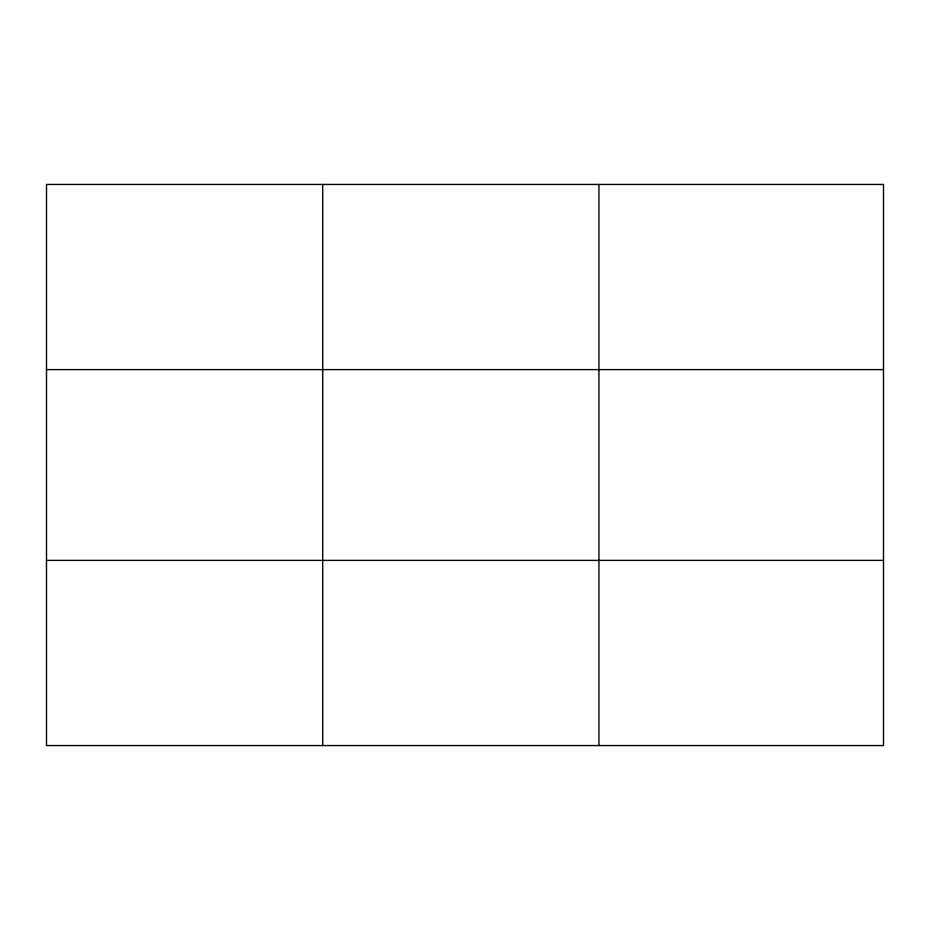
<?xml version="1.0" encoding="UTF-8"?>
<svg xmlns="http://www.w3.org/2000/svg" width="930" height="930" viewBox="0 0 930 930"><rect width="100%" height="100%" fill="white"/><g stroke="black" fill="none" stroke-linecap="round" stroke-linejoin="round"><path stroke-width="1.4" d="M322.71 184.442L322.71 745.558M598.92 184.442L598.92 745.558M46.5 369.617L883.5 369.617M46.5 560.383L883.5 560.383M883.5 184.442L883.5 745.558L46.5 745.558L46.5 184.442L883.5 184.442"/></g></svg>
